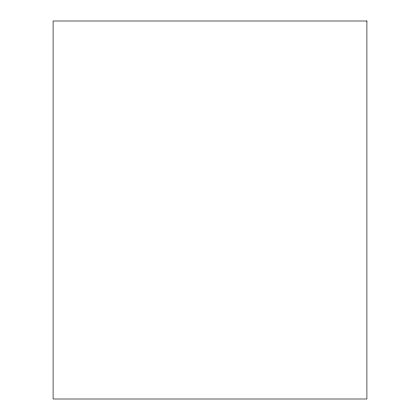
<?xml version="1.0" encoding="UTF-8"?>
<svg xmlns="http://www.w3.org/2000/svg" width="420" height="420" viewBox="0 0 420 420"><rect width="100%" height="100%" fill="white"/><g stroke="black" fill="none" stroke-linecap="round" stroke-linejoin="round"><path stroke-width="0.63" d="M366.907 21L53.093 21L53.093 399L366.907 399L366.907 21"/></g></svg>
